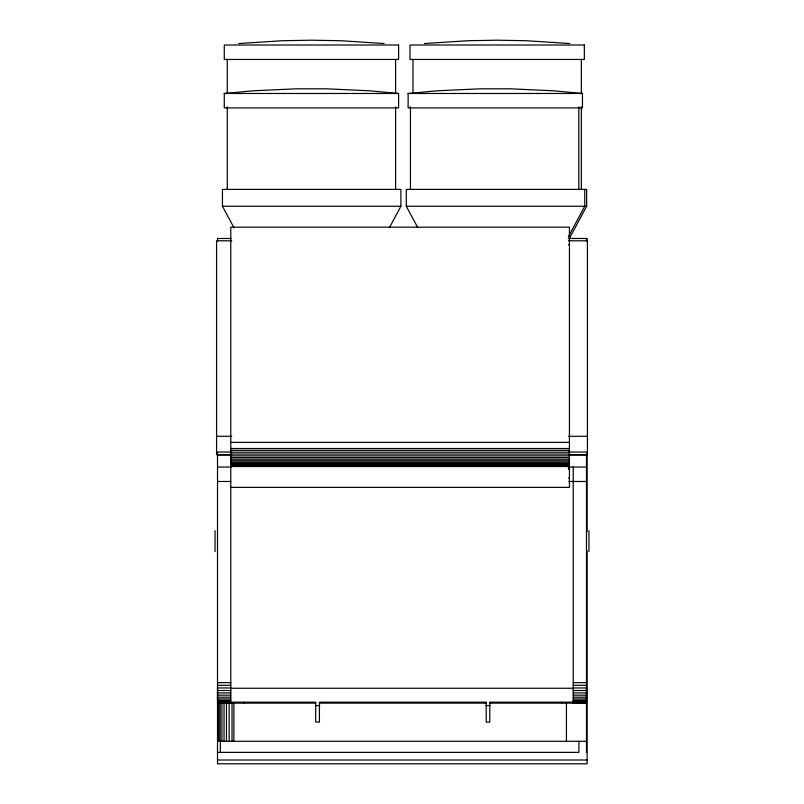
<?xml version="1.0" encoding="UTF-8"?>
<svg xmlns="http://www.w3.org/2000/svg" width="804" height="804" viewBox="0 0 804 804"><rect width="100%" height="100%" fill="white"/><g stroke="black" fill="none" stroke-linecap="round" stroke-linejoin="round"><path stroke-width="1.21" d="M217.512 700.817L217.512 688.264M586.488 700.817L586.488 688.264M389.367 227.733L400.905 206.246L400.905 189.402L222.447 189.402L222.447 206.246L233.984 227.733M568.599 236.326L584.749 206.246L584.749 189.402M569.322 238.476L586.639 206.246L586.639 189.402L406.291 189.402L406.291 206.246L417.839 227.733M224.276 93.475L253.17 90.802L296.646 88.802L326.233 88.802L369.709 90.802L398.603 93.475L398.603 107.907L224.276 107.907L224.276 93.475L398.603 93.475M408.12 93.475L437.014 90.802L480.49 88.802L510.088 88.802L553.564 90.802L582.458 93.475L582.458 107.907L408.12 107.907L408.12 93.475L582.458 93.475M238.708 43.537L282.134 40.733L311.721 40.2L340.745 40.733L384.171 43.537M424.442 43.537L467.868 40.733L496.892 40.2L526.469 40.733L569.905 43.537M222.447 206.246L400.905 206.246M406.291 206.246L586.639 206.246M568.478 238.125L569.433 238.125M231.321 238.476L217.512 238.476L217.512 240.989M568.307 238.476L587.101 238.476L587.101 240.989M231.723 240.788L216.567 240.788L216.567 454.622L231.723 454.622M568.478 240.788L587.433 240.788L587.433 454.622L568.478 454.622M568.478 244.768L569.433 244.768M216.567 436.291L231.723 436.291M568.478 436.291L587.433 436.291M230.778 442.381L569.433 442.381M230.778 448.511L569.433 448.511M230.778 450.371L569.433 450.371M568.478 451.647L569.433 451.647M216.567 452.039L231.723 452.039M568.478 452.039L587.433 452.039M230.778 452.22L569.433 452.22M230.778 454.059L569.433 454.059M217.512 455.044L231.321 455.044M568.92 455.044L586.488 455.044M230.778 455.848L569.433 455.848M230.778 457.576L569.433 457.576M230.778 459.225L569.433 459.225M568.478 460.24L569.433 460.24M230.778 460.772L569.433 460.772M230.778 462.199L569.433 462.199M230.778 463.506L569.433 463.506M230.778 464.672L569.433 464.672M230.778 465.667L569.433 465.667M230.778 466.511L569.433 466.511M217.512 467.044L231.321 467.044M568.92 467.044L586.488 467.044M568.478 467.375L569.433 467.365M568.478 467.405L569.433 467.486M568.478 467.606L569.433 467.606M568.478 467.767L569.433 467.767M568.478 467.958L569.433 467.958M568.478 468.169L569.433 468.169M568.478 468.4L569.433 468.4M568.478 468.652L569.433 468.652M568.478 468.903L569.433 468.903M568.478 469.144L569.433 469.144M568.478 478.048L569.433 478.048M217.512 481.485L230.778 481.485M568.92 481.485L586.488 481.485M230.778 487.375L569.433 487.375L569.433 227.16L230.778 227.16L230.778 703.41M217.512 682.666L230.778 682.666M573.222 682.666L586.488 682.666M217.512 685.32L230.778 685.32M573.222 685.32L586.488 685.32M217.512 687.953L230.778 687.953M573.222 687.953L586.488 687.953M230.778 688.264L573.222 688.264M217.512 690.495L230.778 690.495M573.222 690.495L586.488 690.495M217.512 692.907L230.778 692.907M573.222 692.907L586.488 692.907M217.512 695.159L230.778 695.159M573.222 695.159L586.488 695.159M217.512 697.189L230.778 697.189M573.222 697.189L586.488 697.189M217.512 698.967L230.778 698.967M573.222 698.967L586.488 698.967M217.512 700.455L230.778 700.455M573.222 700.455L586.488 700.455M217.512 701.641L230.778 701.641M573.222 701.641L586.488 701.641M573.192 702.183L489.797 702.183L489.797 722.082L486.209 722.082L486.209 702.183L319.419 702.183L319.419 722.082L315.701 722.082L315.701 702.183L232.306 702.183L232.306 703.128M217.512 702.495L230.778 702.495M573.222 702.495L586.488 702.495M217.512 702.987L230.778 702.987M573.222 702.987L586.488 702.987M217.512 703.128L315.701 703.128M319.419 703.128L486.209 703.128M489.797 703.128L586.488 703.128M316.072 705.59L319.841 705.59M485.415 705.59L490.43 705.59M217.512 741.288L586.488 741.288M217.512 752.363L578.91 752.363L578.91 741.288M217.512 760.011L587.101 760.011M588.95 530.67L588.95 551.564M587.101 453.958L587.101 531.635M587.101 550.71L587.101 763.8L217.512 763.8L217.512 453.255M586.488 238.476L586.488 240.989M586.488 453.597L586.488 752.363M581.352 59.446L581.352 93.184M581.352 106.932L581.352 189.402M578.81 106.821L578.81 189.402M573.222 467.044L573.222 703.128M566.428 703.128L566.428 741.288M561.684 702.183L561.684 703.128M412.985 59.446L412.985 93.184M410.442 106.821L410.442 189.402M395.618 59.446L395.618 93.184M395.618 106.932L395.618 189.402M243.813 702.183L243.813 703.128M233.863 703.128L233.863 741.288M232.024 703.128L232.024 741.288M229.15 703.128L229.15 741.288M227.261 59.446L227.261 93.184M227.261 106.932L227.261 189.402M226.477 703.128L226.477 741.288M224.045 703.128L224.045 741.288M221.934 703.128L221.934 741.288M220.356 741.288L220.356 752.363M220.185 703.128L220.185 741.288M218.849 703.128L218.849 741.288M217.944 703.128L217.944 741.288M215.05 530.67L215.05 551.564M398.603 45.014L224.276 45.014L224.276 59.446L398.603 59.446L398.603 45.014M584.337 45.014L410 45.014L410 59.446L584.337 59.446L584.337 45.014"/></g></svg>
